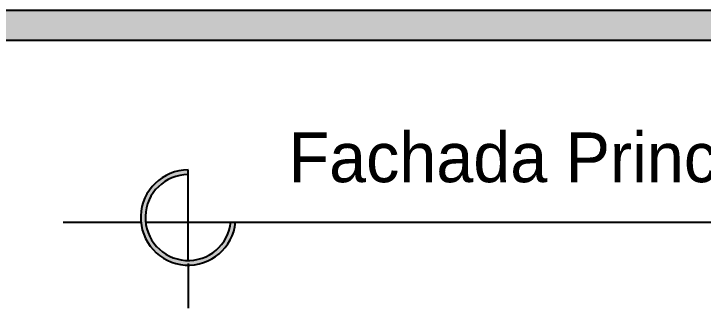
# Model space of a CAD drawing. Header units: inches. Extents: x 0.9 to 45.9, y 0.4 to 30.4.
# Drawn here: x 19.727 to 23.143, y 22.506 to 23.964 of the extents above; entities that cross this region are included whole.
import ezdxf

# ---------------------------------------------------------------- set-up
doc = ezdxf.new("R2010")
doc.units = ezdxf.units.IN
doc.header["$MEASUREMENT"] = 0
doc.layers.add('sombras', color=253, linetype='Continuous', lineweight=0)
doc.styles.get("Standard").update_dxf_attribs({"font": 'Arial.ttf'})

msp = doc.modelspace()

# ---------------------------------------------------------------- hatches: boundary and pattern name
at = {"linetype": 'ByBlock', "ltscale": 0.01}
h = msp.add_hatch(dxfattribs=at)
h.set_pattern_fill('EARTH', color=34, scale=0.02, style=0)
h.set_pattern_definition([(0, (-1799.21716, -903.5179), (0.127, 0.127), [0.127, -0.127]), (0, (-1799.21716, -903.47028), (0.127, 0.127), [0.127, -0.127]), (0, (-1799.21716, -903.42265), (0.127, 0.127), [0.127, -0.127]), (90, (-1799.20129, -903.40678), (-0.127, 0.127), [0.127, -0.127]), (90, (-1799.15366, -903.40678), (-0.127, 0.127), [0.127, -0.127]), (90, (-1799.10604, -903.40678), (-0.127, 0.127), [0.127, -0.127])])
h.paths.add_polyline_path([(17.8583, 23.6816), (17.8583, 23.8316), (18.8583, 23.8316), (18.8583, 23.9816), (25.8583, 23.9816), (25.8583, 23.8316), (26.8583, 23.8316), (26.8583, 23.6816), (25.7083, 23.6816), (25.7083, 23.8316), (19.0083, 23.8316), (19.0083, 23.6816)])
at = {"layer": 'sombras', "lineweight": 0}
h = msp.add_hatch(color=7, dxfattribs=at)
h.set_gradient(color1=(255, 255, 255), one_color=1, tint=1)
h.paths.add_polyline_path([(20.8258, 22.9322), (20.8025, 22.9322, -2.241724), (20.5912, 23.1675), (20.5912, 23.1906, 2.257752)])

# ---------------------------------------------------------------- linework, layer by layer
at = {"color": 7}
for p, q in [((20.5912, 22.7425), (20.5912, 23.1906)), ((19.9708, 22.9322), (20.3567, 22.9322)), ((20.3799, 22.9322), (26.8583, 22.9322)), ((20.5912, 22.7278), (20.5912, 22.506))]:
    msp.add_line(p, q, dxfattribs=at)
at = {"color": 34, "linetype": 'ByBlock', "ltscale": 0.01, "elevation": -0.104}
msp.add_lwpolyline([(17.8583, 23.6816), (17.8583, 23.8316), (18.8583, 23.8316), (18.8583, 23.9816), (25.8583, 23.9816), (25.8583, 23.8316), (26.8583, 23.8316), (26.8583, 23.6816), (25.7083, 23.6816), (25.7083, 23.8316), (19.0083, 23.8316), (19.0083, 23.6816), (17.8583, 23.6816), (17.8583, 23.8316), (18.8583, 23.8316), (18.8583, 23.9816)], dxfattribs=at)
at = {"color": 7}
for radius in [0.2356, 0.2125]:
    msp.add_arc((20.5912, 22.955), radius, 90, 354.4422, dxfattribs=at)

# ---------------------------------------------------------------- texts
at = {"color": 7, "insert": (21.0883, 23.3761, 14.6698), "char_height": 0.246276, "width": 13.20329, "attachment_point": 1}
msp.add_mtext('{\\fMaiandra GD|b0|i0|c0|p34;Fachada Principal}', dxfattribs=at)

doc.saveas('drawing.dxf')
